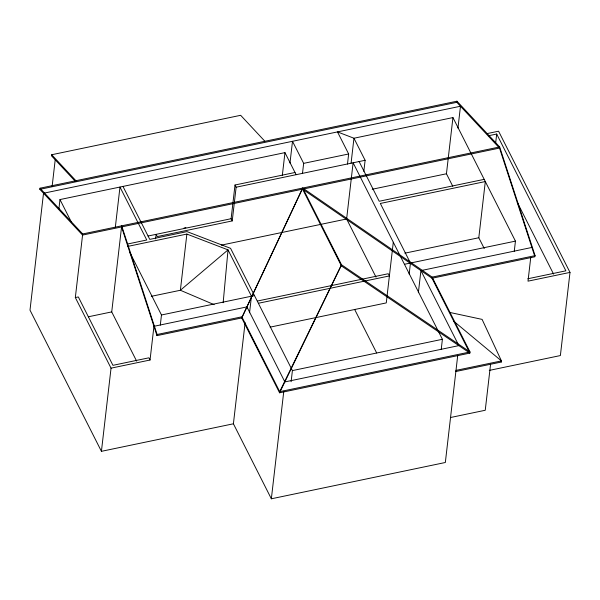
<?xml version="1.0" encoding="UTF-8"?>
<svg xmlns="http://www.w3.org/2000/svg" width="600" height="600" viewBox="0 0 600 600"><rect width="100%" height="100%" fill="white"/><g stroke="black" fill="none" stroke-linecap="round" stroke-linejoin="round"><path stroke-width="0.9" d="M223.163 302.707L228.03 249.877L186.877 234.067L127.792 246.397M39.862 189.33L39.99 188.205L456.952 101.205L499.65 146.955L535.072 255.638L534.938 256.763L432.007 278.243L302.595 189.165L82.56 235.08L39.862 189.33L456.825 102.323L498.893 147.405M43.523 193.245L30 310.125L101.422 451.327L233.407 423.787L245.108 322.68M264.743 141.113L240.66 115.305L51.675 154.74L51.547 155.865L75.547 181.583M52.117 186.502L55.207 159.788M58.92 208.785L59.985 199.567L284.962 152.625L296.123 174.69M101.422 451.327L111.045 368.16L75.33 297.562L82.695 233.955L39.99 188.205M115.29 227.58L119.977 187.05L146.76 240L127.59 244.005M136.62 361.11L111.727 311.903L121.688 225.817L157.11 334.5L156.975 335.625L241.718 317.947L302.722 188.04L432.135 277.118L470.002 351.968L469.868 353.093L279.577 392.798L241.718 317.947L302.722 188.04L341.543 264.788L470.002 351.968L279.705 391.673L279.577 392.798L341.543 264.788L279.705 391.673L241.845 316.822L157.11 334.5M155.602 238.86L156.12 234.36L157.238 236.572L232.23 220.92L236.13 187.208L235.013 185.002L295.005 172.485M111.045 368.16L150.038 360.022L153.945 326.31L246.93 306.907L284.873 381.923L458.857 345.615L420.915 270.608L418.357 292.733M160.305 325.118L161.475 314.985L129.833 252.428M186.877 234.067L180.375 290.265L151.282 296.332M232.23 220.92L231.112 218.715L235.013 185.002M246.72 308.76L246.93 306.907M249.548 312.788L251.468 296.205L228.03 249.877L180.375 290.265L214.192 304.673M282.3 175.657L284.962 152.625M289.98 163.065L292.5 141.3L303.66 163.358L302.475 173.565M457.68 355.822L445.335 462.495L271.35 498.795L283.8 391.192M291.12 381.72L292.41 370.59L230.572 248.333L187.005 231.608L149.76 239.377L122.977 186.428M347.483 164.085L348.653 153.975L337.493 131.91L353.955 138.233L452.947 117.578L515.445 241.125L514.268 251.257M351.082 163.102L353.955 138.233L365.115 160.29L363.84 171.345M376.013 277.11L346.62 218.985L353.115 162.795L442.395 339.293L441.217 349.5M393.293 242.22L386.272 302.91L270.127 327.142M409.17 274.087L410.452 263.032M452.783 186.285L446.445 173.767L452.947 117.578M456.825 102.323L456.952 101.205M457.95 128.115L460.485 106.245L44.438 193.058M484.252 248.505L478.808 237.75L485.31 181.553L380.325 203.46L410.033 262.207M495.653 143.025L496.695 134.032L488.535 135.735M534.668 255.915L499.522 148.072L499.65 146.955L82.695 233.955M490.575 364.207L485.243 410.265L450.697 417.472M455.745 371.535L501.3 362.025L501.435 360.907L482.1 319.388L450.045 312.495M530.745 257.468L528.007 281.16L570 272.4L498.577 131.197L486.713 133.672M570 272.4L560.377 355.56L489.27 370.403M303.66 163.358L348.653 153.975M236.13 187.208L365.115 160.29M303.51 188.977L499.522 148.072M184.05 228.022L185.887 227.64M148.035 236.032L231.112 218.715M372.202 189.255L446.445 173.767M484.192 179.347L379.207 201.255L359.115 161.542M221.37 245.123L346.62 218.985M75.33 297.562L78.33 296.94L112.927 365.332L148.928 357.817L150.038 360.022M88.335 316.785L111.727 311.903M404.857 253.178L478.808 237.75M161.475 314.985L254.468 295.582M404.452 264.285L515.445 241.125M257.498 301.02L388.275 273.728L389.393 275.933L258.615 303.225M421.83 270.413L531.908 247.447M535.072 255.638L432.135 277.118L432.007 278.243L469.868 353.093L341.415 265.913L302.595 189.165M527.798 278.767L565.882 270.817L496.695 134.032M292.41 370.59L442.395 339.293M455.873 370.41L501.435 360.907L453.705 321.195M51.675 154.74L76.395 181.222M517.298 202.38L553.582 274.11M354.675 309.495L376.657 352.95M233.407 423.787L271.35 498.795M59.985 199.567L71.287 221.91M500.513 360.33L501.3 362.025M121.56 226.942L156.975 335.625"/></g></svg>
